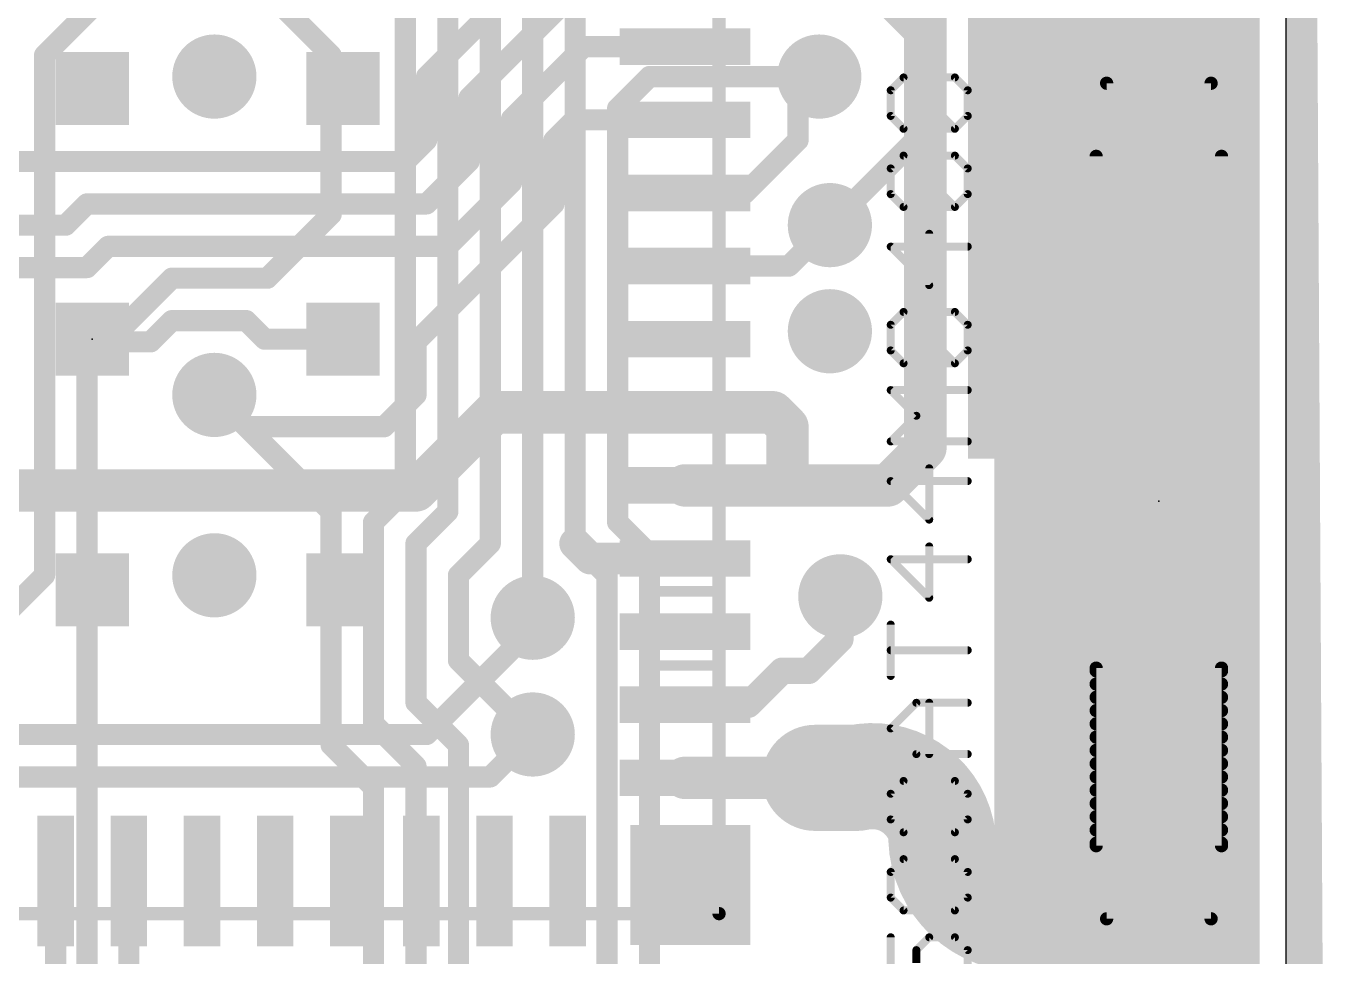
# Model space of a CAD drawing. Extents: x -0.8 to 51.2, y -0.4 to 23.4.
# Drawn here: x 38.73 to 51.18, y 5.91 to 14.81 of the extents above; entities that cross this region are included whole.
import ezdxf

# ---------------------------------------------------------------- set-up
doc = ezdxf.new("R2010")
doc.units = 0
for name, color, linetype in [('1', 12, 'CONTINUOUS'), ('16', 132, 'CONTINUOUS'), ('18', 110, 'CONTINUOUS'), ('20', 53, 'CONTINUOUS'), ('21', 40, 'CONTINUOUS'), ('23', 40, 'CONTINUOUS'), ('27', 53, 'CONTINUOUS'), ('41', 12, 'CONTINUOUS'), ('42', 132, 'CONTINUOUS'), ('51', 253, 'CONTINUOUS')]:
    doc.layers.add(name, color=color, linetype=linetype)

# ---------------------------------------------------------------- blocks, each defined once
blk = doc.blocks.new('RECT')
blk.add_solid([(-0.5, -0.5), (0.5, -0.5), (-0.5, 0.5), (0.5, 0.5)])
blk = doc.blocks.new('ROUNDV')
at = {"const_width": 0.5}
blk.add_lwpolyline([(0, -0.25, 1), (0, 0.25, 1), (0, -0.25)], format="xyb", dxfattribs=at)

msp = doc.modelspace()

# ---------------------------------------------------------------- linework, layer by layer
at = {"layer": '1'}
for points, const_width in [([(50.927, 0), (50.927, 22.86)], 0.254), ([(47.3456, 10.7696), (47.3456, 16.4694)], 0.4064), ([(43.7896, 15.5448), (42.5704, 14.3256)], 0.2032), ([(44.1654, 15.311), (42.9768, 14.1224)], 0.2032), ([(44.075, 14.611), (43.3832, 13.9192)], 0.2032), ([(45.045, 14.611), (44.075, 14.611)], 0.2032), ([(42.5704, 14.3256), (42.5704, 13.716)], 0.2032), ([(46.1264, 14.1224), (46.3296, 14.3256)], 0.2032), ([(42.9768, 14.1224), (42.9768, 13.5128)], 0.2032), ([(46.1264, 13.716), (46.1264, 14.1224)], 0.2032), ([(43.3832, 13.9192), (43.3832, 13.3096)], 0.2032), ([(43.9846, 13.911), (43.7896, 13.716)], 0.2032), ([(45.045, 13.911), (43.9846, 13.911)], 0.2032), ([(42.5704, 13.716), (42.3672, 13.5128)], 0.2032), ([(43.7896, 13.716), (43.7896, 13.1064)], 0.2032), ([(45.9232, 13.5128), (46.1264, 13.716)], 0.2032), ([(39.116, 13.5128), (36.2458, 13.5128)], 0.2032), ([(41.9608, 13.5128), (39.116, 13.5128)], 0.2032), ([(42.3672, 13.5128), (41.9608, 13.5128)], 0.2032), ([(42.9768, 13.5128), (42.5704, 13.1064)], 0.2032), ([(45.6214, 13.211), (45.9232, 13.5128)], 0.2032), ([(43.3832, 13.3096), (42.7736, 12.7)], 0.2032), ([(39.3192, 13.1064), (39.116, 12.9032)], 0.2032), ([(41.9608, 13.1064), (39.3192, 13.1064)], 0.2032), ([(42.5704, 13.1064), (41.9608, 13.1064)], 0.2032), ([(43.7896, 13.1064), (42.4688, 11.7856)], 0.2032), ([(45.045, 13.211), (45.6214, 13.211)], 0.2032), ([(39.116, 12.9032), (37.7952, 12.9032)], 0.2032), ([(46.039, 12.511), (46.4312, 12.9032)], 0.2032), ([(39.5224, 12.7), (39.3192, 12.4968)], 0.2032), ([(41.9608, 12.7), (39.5224, 12.7)], 0.2032), ([(42.7736, 12.7), (41.9608, 12.7)], 0.2032), ([(39.3192, 12.4968), (38.5064, 12.4968)], 0.2032), ([(45.045, 12.511), (46.039, 12.511)], 0.2032), ([(40.132, 11.9888), (39.9288, 11.7856)], 0.2032), ([(40.8432, 11.9888), (40.132, 11.9888)], 0.2032), ([(41.021, 11.811), (40.8432, 11.9888)], 0.2032), ([(39.3954, 11.7856), (39.37, 11.811)], 0.2032), ([(39.9288, 11.7856), (39.3954, 11.7856)], 0.2032), ([(41.77, 11.811), (41.021, 11.811)], 0.2032), ([(42.4688, 11.7856), (42.4688, 11.2776)], 0.2032), ([(40.8432, 10.9728), (40.5384, 11.2776)], 0.2032), ([(42.4688, 11.2776), (42.164, 10.9728)], 0.2032), ([(42.7736, 10.668), (43.18, 11.0744)], 0.4064), ([(43.2166, 11.111), (43.18, 11.0744)], 0.4064), ([(43.7896, 11.111), (43.2166, 11.111)], 0.4064), ([(43.7896, 11.111), (45.045, 11.111)], 0.4064), ([(45.045, 11.111), (45.8866, 11.111)], 0.4064), ([(45.8866, 11.111), (46.0248, 10.9728)], 0.4064), ([(46.0248, 10.9728), (46.0248, 10.411)], 0.4064), ([(42.164, 10.9728), (40.8432, 10.9728)], 0.2032), ([(46.987, 10.411), (47.3456, 10.7696)], 0.4064), ([(42.4688, 10.3632), (42.7736, 10.668)], 0.4064), ([(45.045, 10.411), (46.0248, 10.411)], 0.4064), ([(46.0248, 10.411), (46.987, 10.411)], 0.4064), ([(36.068, 10.3632), (42.4688, 10.3632)], 0.4064), ([(44.137, 9.711), (43.9928, 9.8552)], 0.3048), ([(44.3402, 9.711), (44.137, 9.711)], 0.3048), ([(45.045, 9.711), (44.3402, 9.711)], 0.3048), ([(46.5312, 9.3488), (46.5312, 8.9392)], 0.254), ([(43.5864, 9.144), (43.5864, 9.0424)], 0.2032), ([(43.5864, 9.0424), (43.2816, 8.7376)], 0.2032), ([(46.228, 8.636), (46.482, 8.89)], 0.254), ([(46.5312, 8.9392), (46.482, 8.89)], 0.254), ([(42.5704, 8.0264), (43.2816, 8.7376)], 0.2032), ([(45.649, 8.311), (45.974, 8.636)], 0.254), ([(45.974, 8.636), (46.228, 8.636)], 0.254), ([(45.045, 8.311), (45.649, 8.311)], 0.254), ([(37.592, 8.0264), (42.5704, 8.0264)], 0.2032), ([(43.18, 7.62), (43.5864, 8.0264)], 0.2032), ([(46.689, 7.611), (46.289, 7.611)], 1.016), ([(37.7952, 7.62), (43.18, 7.62)], 0.2032), ([(45.045, 7.611), (46.289, 7.611)], 0.4064), ([(39.02, 6.6235), (39.02, 5.6952)], 0.2032), ([(39.72, 6.6235), (39.72, 5.7856)], 0.2032), ([(49.5808, 6.2616), (48.2384, 6.2616)], 1.016)]:
    msp.add_lwpolyline(points, dxfattribs=dict(at, const_width=const_width))
for points, const_width in [([(44.075, 14.6618, 1), (44.075, 14.5602)], 0.1016), ([(44.1109, 14.5751, 1), (44.0391, 14.6469)], 0.1016), ([(45.045, 14.5602, 1), (45.045, 14.6618)], 0.1016), ([(42.6212, 14.3256, 1), (42.5196, 14.3256)], 0.1016), ([(42.5345, 14.3615, 1), (42.6063, 14.2897)], 0.1016), ([(46.3655, 14.2897, 1), (46.2937, 14.3615)], 0.1016), ([(43.0276, 14.1224, 1), (42.926, 14.1224)], 0.1016), ([(42.9409, 14.1583, 1), (43.0127, 14.0865)], 0.1016), ([(46.1772, 14.1224, 1), (46.0756, 14.1224)], 0.1016), ([(46.0905, 14.1583, 1), (46.1623, 14.0865)], 0.1016), ([(43.434, 13.9192, 1), (43.3324, 13.9192)], 0.1016), ([(43.3473, 13.9551, 1), (43.4191, 13.8833)], 0.1016), ([(43.9846, 13.9618, 1), (43.9846, 13.8602)], 0.1016), ([(44.0205, 13.8751, 1), (43.9487, 13.9469)], 0.1016), ([(45.045, 13.8602, 1), (45.045, 13.9618)], 0.1016), ([(42.6063, 13.6801, 1), (42.5345, 13.7519)], 0.1016), ([(43.8404, 13.716, 1), (43.7388, 13.716)], 0.1016), ([(46.1623, 13.6801, 1), (46.0905, 13.7519)], 0.1016), ([(42.5196, 13.716, 1), (42.6212, 13.716)], 0.1016), ([(43.7537, 13.7519, 1), (43.8255, 13.6801)], 0.1016), ([(46.0756, 13.716, 1), (46.1772, 13.716)], 0.1016), ([(39.116, 13.5636, 1), (39.116, 13.462)], 0.1016), ([(39.116, 13.462, 1), (39.116, 13.5636)], 0.1016), ([(41.9608, 13.5636, 1), (41.9608, 13.462)], 0.1016), ([(41.9608, 13.462, 1), (41.9608, 13.5636)], 0.1016), ([(42.3313, 13.5487, 1), (42.4031, 13.4769)], 0.1016), ([(42.3672, 13.462, 1), (42.3672, 13.5636)], 0.1016), ([(43.0127, 13.4769, 1), (42.9409, 13.5487)], 0.1016), ([(45.8873, 13.5487, 1), (45.9591, 13.4769)], 0.1016), ([(45.9591, 13.4769, 1), (45.8873, 13.5487)], 0.1016), ([(42.926, 13.5128, 1), (43.0276, 13.5128)], 0.1016), ([(43.3324, 13.3096, 1), (43.434, 13.3096)], 0.1016), ([(43.4191, 13.2737, 1), (43.3473, 13.3455)], 0.1016), ([(39.3192, 13.1572, 1), (39.3192, 13.0556)], 0.1016), ([(39.3551, 13.0705, 1), (39.2833, 13.1423)], 0.1016), ([(41.9608, 13.1572, 1), (41.9608, 13.0556)], 0.1016), ([(41.9608, 13.0556, 1), (41.9608, 13.1572)], 0.1016), ([(42.5345, 13.1423, 1), (42.6063, 13.0705)], 0.1016), ([(42.5704, 13.0556, 1), (42.5704, 13.1572)], 0.1016), ([(43.8255, 13.0705, 1), (43.7537, 13.1423)], 0.1016), ([(45.045, 13.2618, 1), (45.045, 13.1602)], 0.1016), ([(45.5855, 13.2469, 1), (45.6573, 13.1751)], 0.1016), ([(45.6214, 13.1602, 1), (45.6214, 13.2618)], 0.1016), ([(43.7388, 13.1064, 1), (43.8404, 13.1064)], 0.1016), ([(39.0801, 12.9391, 1), (39.1519, 12.8673)], 0.1016), ([(39.116, 12.8524, 1), (39.116, 12.954)], 0.1016), ([(46.4671, 12.8673, 1), (46.3953, 12.9391)], 0.1016), ([(39.5224, 12.7508, 1), (39.5224, 12.6492)], 0.1016), ([(39.5583, 12.6641, 1), (39.4865, 12.7359)], 0.1016), ([(41.9608, 12.7508, 1), (41.9608, 12.6492)], 0.1016), ([(41.9608, 12.6492, 1), (41.9608, 12.7508)], 0.1016), ([(42.7377, 12.7359, 1), (42.8095, 12.6641)], 0.1016), ([(42.7736, 12.6492, 1), (42.7736, 12.7508)], 0.1016), ([(39.2833, 12.5327, 1), (39.3551, 12.4609)], 0.1016), ([(39.3192, 12.446, 1), (39.3192, 12.5476)], 0.1016), ([(45.045, 12.5618, 1), (45.045, 12.4602)], 0.1016), ([(46.0031, 12.5469, 1), (46.0749, 12.4751)], 0.1016), ([(46.039, 12.4602, 1), (46.039, 12.5618)], 0.1016), ([(40.132, 12.0396, 1), (40.132, 11.938)], 0.1016), ([(40.1679, 11.9529, 1), (40.0961, 12.0247)], 0.1016), ([(40.8791, 12.0247, 1), (40.8073, 11.9529)], 0.1016), ([(40.8432, 11.938, 1), (40.8432, 12.0396)], 0.1016), ([(39.4059, 11.8469, 1), (39.3341, 11.7751)], 0.1016), ([(39.3954, 11.8364, 1), (39.3954, 11.7348)], 0.1016), ([(39.3595, 11.7497, 1), (39.4313, 11.8215)], 0.1016), ([(39.8929, 11.8215, 1), (39.9647, 11.7497)], 0.1016), ([(39.9288, 11.7348, 1), (39.9288, 11.8364)], 0.1016), ([(41.021, 11.8618, 1), (41.021, 11.7602)], 0.1016), ([(40.9851, 11.7751, 1), (41.0569, 11.8469)], 0.1016), ([(41.77, 11.7602, 1), (41.77, 11.8618)], 0.1016), ([(42.5196, 11.7856, 1), (42.418, 11.7856)], 0.1016), ([(42.4329, 11.8215, 1), (42.5047, 11.7497)], 0.1016), ([(40.5743, 11.3135, 1), (40.5025, 11.2417)], 0.1016), ([(42.418, 11.2776, 1), (42.5196, 11.2776)], 0.1016), ([(42.5047, 11.2417, 1), (42.4329, 11.3135)], 0.1016), ([(43.1082, 11.1462, 1), (43.2518, 11.0026)], 0.2032), ([(43.2518, 11.0026, 1), (43.1082, 11.1462)], 0.2032), ([(43.2166, 11.2126, 1), (43.2166, 11.0094)], 0.2032), ([(43.2884, 11.0392, 1), (43.1448, 11.1828)], 0.2032), ([(43.7896, 11.2126, 1), (43.7896, 11.0094)], 0.2032), ([(43.7896, 11.0094, 1), (43.7896, 11.2126)], 0.2032), ([(45.045, 11.2126, 1), (45.045, 11.0094)], 0.2032), ([(45.045, 11.0094, 1), (45.045, 11.2126)], 0.2032), ([(45.9584, 11.1828, 1), (45.8148, 11.0392)], 0.2032), ([(45.8866, 11.0094, 1), (45.8866, 11.2126)], 0.2032), ([(46.1264, 10.9728, 1), (45.9232, 10.9728)], 0.2032), ([(45.953, 10.901, 1), (46.0966, 11.0446)], 0.2032), ([(40.8432, 11.0236, 1), (40.8432, 10.922)], 0.1016), ([(40.8073, 10.9369, 1), (40.8791, 11.0087)], 0.1016), ([(42.1281, 11.0087, 1), (42.1999, 10.9369)], 0.1016), ([(42.164, 10.922, 1), (42.164, 11.0236)], 0.1016), ([(47.4174, 10.6978, 1), (47.2738, 10.8414)], 0.2032), ([(42.7018, 10.7398, 1), (42.8454, 10.5962)], 0.2032), ([(42.8454, 10.5962, 1), (42.7018, 10.7398)], 0.2032), ([(47.244, 10.7696, 1), (47.4472, 10.7696)], 0.2032), ([(45.045, 10.5126, 1), (45.045, 10.3094)], 0.2032), ([(46.0248, 10.5126, 1), (46.0248, 10.3094)], 0.2032), ([(46.0248, 10.3094, 1), (46.0248, 10.5126)], 0.2032), ([(46.9152, 10.4828, 1), (47.0588, 10.3392)], 0.2032), ([(46.987, 10.3094, 1), (46.987, 10.5126)], 0.2032), ([(42.397, 10.435, 1), (42.5406, 10.2914)], 0.2032), ([(42.4688, 10.2616, 1), (42.4688, 10.4648)], 0.2032), ([(45.9232, 10.411, 1), (46.1264, 10.411)], 0.2032), ([(44.0467, 9.9091, 1), (43.9389, 9.8013)], 0.1524), ([(44.137, 9.7872, 1), (44.137, 9.6348)], 0.1524), ([(44.0831, 9.6571, 1), (44.1909, 9.7649)], 0.1524), ([(44.3402, 9.7872, 1), (44.3402, 9.6348)], 0.1524), ([(44.3402, 9.6348, 1), (44.3402, 9.7872)], 0.1524), ([(45.045, 9.6348, 1), (45.045, 9.7872)], 0.1524), ([(46.5947, 9.3488, 1), (46.4677, 9.3488)], 0.127), ([(43.6372, 9.144, 1), (43.5356, 9.144)], 0.1016), ([(43.5356, 9.0424, 1), (43.6372, 9.0424)], 0.1016), ([(43.6223, 9.0065, 1), (43.5505, 9.0783)], 0.1016), ([(46.4371, 8.9349, 1), (46.5269, 8.8451)], 0.127), ([(46.5269, 8.8451, 1), (46.4371, 8.9349)], 0.127), ([(46.4677, 8.9392, 1), (46.5947, 8.9392)], 0.127), ([(46.5761, 8.8943, 1), (46.4863, 8.9841)], 0.127), ([(43.3175, 8.7017, 1), (43.2457, 8.7735)], 0.1016), ([(43.2457, 8.7735, 1), (43.3175, 8.7017)], 0.1016), ([(45.974, 8.6995, 1), (45.974, 8.5725)], 0.127), ([(46.0189, 8.5911, 1), (45.9291, 8.6809)], 0.127), ([(46.1831, 8.6809, 1), (46.2729, 8.5911)], 0.127), ([(46.228, 8.5725, 1), (46.228, 8.6995)], 0.127), ([(45.045, 8.3745, 1), (45.045, 8.2475)], 0.127), ([(45.6041, 8.3559, 1), (45.6939, 8.2661)], 0.127), ([(45.649, 8.2475, 1), (45.649, 8.3745)], 0.127), ([(42.5345, 8.0623, 1), (42.6063, 7.9905)], 0.1016), ([(42.5704, 7.9756, 1), (42.5704, 8.0772)], 0.1016), ([(43.6223, 7.9905, 1), (43.5505, 8.0623)], 0.1016), ([(46.289, 7.865, 1), (46.289, 7.357)], 0.508), ([(47.5, 7.1, 0.4142), (46.689, 7.611)], 1.016), ([(46.6328, 7.8587, 1), (46.7452, 7.3633)], 0.508), ([(46.689, 7.357, 1), (46.689, 7.865)], 0.508), ([(43.18, 7.5692, 1), (43.18, 7.6708)], 0.1016), ([(45.045, 7.7126, 1), (45.045, 7.5094)], 0.2032), ([(46.289, 7.5094, 1), (46.289, 7.7126)], 0.2032), ([(43.1441, 7.6559, 1), (43.2159, 7.5841)], 0.1016), ([(47.5, 7.1, 0.4142), (48.2384, 6.2616)], 1.016), ([(47.7535, 7.0839, 1), (47.2465, 7.1161)], 0.508), ([(47.2523, 7.0438, 1), (47.7477, 7.1562)], 0.508), ([(39.0708, 6.6235, 1), (38.9692, 6.6235)], 0.1016), ([(39.7708, 6.6235, 1), (39.6692, 6.6235)], 0.1016), ([(48.2384, 6.5156, 1), (48.2384, 6.0076)], 0.508), ([(48.2223, 6.0081, 1), (48.2545, 6.5151)], 0.508), ([(49.5808, 6.0076, 1), (49.5808, 6.5156)], 0.508)]:
    msp.add_lwpolyline(points, format="xyb", dxfattribs=dict(at, const_width=const_width))
at = {"layer": '16'}
for points, const_width in [([(50.927, 22.86), (51.054, 0)], 0.254), ([(43.18, 9.8552), (43.18, 20.32)], 0.2032), ([(43.5864, 18.8976), (43.5864, 9.144)], 0.2032), ([(43.9928, 18.1864), (43.9928, 9.8552)], 0.2032), ([(42.7736, 17.0688), (42.7736, 10.16)], 0.2032), ([(47.3456, 14.6304), (46.6344, 15.3416)], 0.2032), ([(39.624, 15.24), (38.9128, 14.5288)], 0.2032), ([(41.148, 15.0368), (41.656, 14.5288)], 0.2032), ([(42.3672, 13.9192), (42.3672, 14.9352)], 0.2032), ([(47.3456, 13.8176), (47.3456, 14.6304)], 0.2032), ([(38.9128, 14.5288), (38.9128, 9.5504)], 0.2032), ([(41.656, 14.5288), (41.656, 13.0048)], 0.2032), ([(44.704, 14.3256), (44.3992, 14.0208)], 0.2032), ([(46.3296, 14.3256), (44.704, 14.3256)], 0.2032), ([(44.3992, 14.0208), (44.3992, 10.0584)], 0.2032), ([(42.3672, 13.9192), (42.3672, 10.3632)], 0.2032), ([(46.4312, 12.9032), (47.3456, 13.8176)], 0.2032), ([(41.656, 13.0048), (41.0464, 12.3952)], 0.2032), ([(40.132, 12.3952), (39.3192, 11.5824)], 0.2032), ([(41.0464, 12.3952), (40.132, 12.3952)], 0.2032), ([(39.3192, 11.5824), (39.3192, 6.2992)], 0.2032), ([(40.5384, 11.2776), (41.656, 10.16)], 0.2032), ([(42.3672, 10.3632), (42.0624, 10.0584)], 0.2032), ([(41.656, 10.16), (41.656, 7.9248)], 0.2032), ([(42.7736, 10.16), (42.4688, 9.8552)], 0.2032), ([(42.0624, 10.0584), (42.0624, 8.128)], 0.2032), ([(44.3992, 10.0584), (44.704, 9.7536)], 0.2032), ([(42.4688, 9.8552), (42.4688, 8.3312)], 0.2032), ([(42.8752, 9.5504), (43.18, 9.8552)], 0.2032), ([(43.9928, 9.8552), (44.2976, 9.5504)], 0.2032), ([(44.704, 9.7536), (44.704, 5.588)], 0.2032), ([(38.9128, 9.5504), (38.2016, 8.8392)], 0.2032), ([(42.8752, 8.7376), (42.8752, 9.5504)], 0.2032), ([(44.2976, 9.5504), (44.2976, 1.4224)], 0.2032), ([(43.5864, 8.0264), (42.8752, 8.7376)], 0.2032), ([(42.4688, 8.3312), (42.8752, 7.9248)], 0.2032), ([(42.0624, 8.128), (42.4688, 7.7216)], 0.2032), ([(41.656, 7.9248), (42.0624, 7.5184)], 0.2032), ([(42.8752, 7.9248), (42.8752, 2.2352)], 0.2032), ([(42.4688, 7.7216), (42.4688, 3.9624)], 0.2032), ([(42.0624, 7.5184), (42.0624, 4.1656)], 0.2032), ([(39.3192, 6.2992), (39.3192, 4.572)], 0.2032)]:
    msp.add_lwpolyline(points, dxfattribs=dict(at, const_width=const_width))
at = {"layer": '16', "const_width": 0.1016}
for points in [[(47.3964, 14.6304, 1), (47.2948, 14.6304)], [(47.3097, 14.5945, 1), (47.3815, 14.6663)], [(38.9636, 14.5288, 1), (38.862, 14.5288)], [(38.8769, 14.5647, 1), (38.9487, 14.4929)], [(41.7068, 14.5288, 1), (41.6052, 14.5288)], [(41.6201, 14.4929, 1), (41.6919, 14.5647)], [(44.704, 14.3764, 1), (44.704, 14.2748)], [(44.7399, 14.2897, 1), (44.6681, 14.3615)], [(46.3296, 14.2748, 1), (46.3296, 14.3764)], [(44.45, 14.0208, 1), (44.3484, 14.0208)], [(44.3633, 14.0567, 1), (44.4351, 13.9849)], [(42.418, 13.9192, 1), (42.3164, 13.9192)], [(42.3164, 13.9192, 1), (42.418, 13.9192)], [(47.2948, 13.8176, 1), (47.3964, 13.8176)], [(47.3815, 13.7817, 1), (47.3097, 13.8535)], [(41.6919, 12.9689, 1), (41.6201, 13.0407)], [(41.6052, 13.0048, 1), (41.7068, 13.0048)], [(46.3953, 12.9391, 1), (46.4671, 12.8673)], [(40.132, 12.446, 1), (40.132, 12.3444)], [(40.1679, 12.3593, 1), (40.0961, 12.4311)], [(41.0105, 12.4311, 1), (41.0823, 12.3593)], [(41.0464, 12.3444, 1), (41.0464, 12.446)], [(39.37, 11.5824, 1), (39.2684, 11.5824)], [(39.2833, 11.6183, 1), (39.3551, 11.5465)], [(40.5743, 11.3135, 1), (40.5025, 11.2417)], [(42.4031, 10.3273, 1), (42.3313, 10.3991)], [(42.3164, 10.3632, 1), (42.418, 10.3632)], [(41.7068, 10.16, 1), (41.6052, 10.16)], [(41.6201, 10.1241, 1), (41.6919, 10.1959)], [(42.7228, 10.16, 1), (42.8244, 10.16)], [(42.8095, 10.1241, 1), (42.7377, 10.1959)], [(42.1132, 10.0584, 1), (42.0116, 10.0584)], [(42.0265, 10.0943, 1), (42.0983, 10.0225)], [(44.4351, 10.0943, 1), (44.3633, 10.0225)], [(44.3484, 10.0584, 1), (44.45, 10.0584)], [(42.5196, 9.8552, 1), (42.418, 9.8552)], [(42.4329, 9.8911, 1), (42.5047, 9.8193)], [(43.1292, 9.8552, 1), (43.2308, 9.8552)], [(43.2159, 9.8193, 1), (43.1441, 9.8911)], [(44.0287, 9.8911, 1), (43.9569, 9.8193)], [(43.942, 9.8552, 1), (44.0436, 9.8552)], [(44.7548, 9.7536, 1), (44.6532, 9.7536)], [(44.6681, 9.7177, 1), (44.7399, 9.7895)], [(38.862, 9.5504, 1), (38.9636, 9.5504)], [(38.9487, 9.5145, 1), (38.8769, 9.5863)], [(42.926, 9.5504, 1), (42.8244, 9.5504)], [(42.8393, 9.5863, 1), (42.9111, 9.5145)], [(44.3484, 9.5504, 1), (44.2468, 9.5504)], [(44.2617, 9.5145, 1), (44.3335, 9.5863)], [(43.5356, 9.144, 1), (43.6372, 9.144)], [(42.9111, 8.7735, 1), (42.8393, 8.7017)], [(42.8244, 8.7376, 1), (42.926, 8.7376)], [(42.5047, 8.3671, 1), (42.4329, 8.2953)], [(42.418, 8.3312, 1), (42.5196, 8.3312)], [(42.0983, 8.1639, 1), (42.0265, 8.0921)], [(42.0116, 8.128, 1), (42.1132, 8.128)], [(43.5505, 7.9905, 1), (43.6223, 8.0623)], [(41.6919, 7.9607, 1), (41.6201, 7.8889)], [(41.6052, 7.9248, 1), (41.7068, 7.9248)], [(42.926, 7.9248, 1), (42.8244, 7.9248)], [(42.8393, 7.8889, 1), (42.9111, 7.9607)], [(42.5196, 7.7216, 1), (42.418, 7.7216)], [(42.4329, 7.6857, 1), (42.5047, 7.7575)], [(42.1132, 7.5184, 1), (42.0116, 7.5184)], [(42.0265, 7.4825, 1), (42.0983, 7.5543)], [(39.37, 6.2992, 1), (39.2684, 6.2992)], [(39.2684, 6.2992, 1), (39.37, 6.2992)]]:
    msp.add_lwpolyline(points, format="xyb", dxfattribs=at)
at = {"layer": '20'}
msp.add_line((50.8, 2.54), (50.8, 20.32), dxfattribs=at)
at = {"layer": '21', "const_width": 0.0635}
for points in [[(49.0126, 13.5616, 1), (48.949, 13.5616)], [(50.2126, 13.5616, 1), (50.1491, 13.5616)], [(49.0126, 8.6616, 1), (48.949, 8.6616)], [(48.9808, 8.6934, 1), (48.9808, 8.6298)], [(50.2126, 8.6616, 1), (50.1491, 8.6616)], [(50.1808, 8.6298, 1), (50.1808, 8.6934)], [(48.9808, 8.6678, 1), (48.9808, 8.6043)], [(50.1808, 8.6043, 1), (50.1808, 8.6678)], [(48.9808, 8.5408, 1), (48.9808, 8.4772)], [(50.1808, 8.4772, 1), (50.1808, 8.5408)], [(48.9808, 8.4138, 1), (48.9808, 8.3502)], [(50.1808, 8.3502, 1), (50.1808, 8.4138)], [(48.9808, 8.2868, 1), (48.9808, 8.2233)], [(50.1808, 8.2233, 1), (50.1808, 8.2868)], [(48.9808, 8.1598, 1), (48.9808, 8.0962)], [(50.1808, 8.0962, 1), (50.1808, 8.1598)], [(48.9808, 8.0328, 1), (48.9808, 7.9693)], [(50.1808, 7.9693, 1), (50.1808, 8.0328)], [(48.9808, 7.9058, 1), (48.9808, 7.8423)], [(50.1808, 7.8423, 1), (50.1808, 7.9058)], [(48.9808, 7.7788, 1), (48.9808, 7.7153)], [(50.1808, 7.7153, 1), (50.1808, 7.7788)], [(48.9808, 7.6517, 1), (48.9808, 7.5883)], [(50.1808, 7.5883, 1), (50.1808, 7.6517)], [(48.9808, 7.5248, 1), (48.9808, 7.4613)], [(50.1808, 7.4613, 1), (50.1808, 7.5248)], [(48.9808, 7.3978, 1), (48.9808, 7.3343)], [(50.1808, 7.3343, 1), (50.1808, 7.3978)], [(48.9808, 7.2708, 1), (48.9808, 7.2073)], [(50.1808, 7.2073, 1), (50.1808, 7.2708)], [(48.9808, 7.1437, 1), (48.9808, 7.0803)], [(50.1808, 7.0803, 1), (50.1808, 7.1437)], [(48.949, 6.9616, 1), (49.0126, 6.9616)], [(48.949, 6.9616, 1), (49.0126, 6.9616)], [(48.9808, 7.0168, 1), (48.9808, 6.9533)], [(48.9808, 6.9934, 1), (48.9808, 6.9299)], [(50.1491, 6.9616, 1), (50.2126, 6.9616)], [(50.1491, 6.9616, 1), (50.2126, 6.9616)], [(50.1808, 6.9533, 1), (50.1808, 7.0168)], [(50.1808, 6.9299, 1), (50.1808, 6.9934)]]:
    msp.add_lwpolyline(points, format="xyb", dxfattribs=at)
at = {"layer": '21', "const_width": 0.127}
for points in [[(48.9808, 13.5616), (48.9808, 6.9616)], [(50.1808, 13.5616), (50.1808, 6.9616)], [(48.9808, 6.9616), (48.9808, 8.6616)], [(48.9808, 8.6616), (50.1808, 8.6616)], [(50.1808, 8.6616), (50.1808, 6.9616)], [(48.9808, 8.636), (50.1808, 8.636)], [(48.9808, 8.509), (50.1808, 8.509)], [(48.9808, 8.382), (50.1808, 8.382)], [(48.9808, 8.255), (50.1808, 8.255)], [(48.9808, 8.128), (50.1808, 8.128)], [(48.9808, 8.001), (50.1808, 8.001)], [(48.9808, 7.874), (50.1808, 7.874)], [(48.9808, 7.747), (50.1808, 7.747)], [(48.9808, 7.62), (50.1808, 7.62)], [(48.9808, 7.493), (50.1808, 7.493)], [(48.9808, 7.366), (50.1808, 7.366)], [(48.9808, 7.239), (50.1808, 7.239)], [(48.9808, 7.112), (50.1808, 7.112)], [(48.9808, 6.985), (50.1808, 6.985)], [(50.1808, 6.9616), (48.9808, 6.9616)]]:
    msp.add_lwpolyline(points, dxfattribs=at)
at = {"layer": '23'}
for p in [(39.37, 11.811), (49.5808, 10.2616)]:
    msp.add_point(p, dxfattribs=at)
at = {"layer": '27', "const_width": 0.0762}
for points in [[(47.0137, 14.1943), (47.1365, 14.3172)], [(47.1365, 14.3172), (47.628, 14.3172)], [(47.628, 13.8257), (47.1365, 14.3172)], [(47.628, 14.3172), (47.7509, 14.1943)], [(47.0137, 13.9486), (47.0137, 14.1943)], [(47.7509, 14.1943), (47.7509, 13.9486)], [(47.1365, 13.8257), (47.0137, 13.9486)], [(47.7509, 13.9486), (47.628, 13.8257)], [(47.628, 13.8257), (47.1365, 13.8257)], [(47.0137, 13.4459), (47.1365, 13.5688)], [(47.1365, 13.5688), (47.628, 13.5688)], [(47.628, 13.0773), (47.1365, 13.5688)], [(47.628, 13.5688), (47.7509, 13.4459)], [(47.0137, 13.2001), (47.0137, 13.4459)], [(47.7509, 13.4459), (47.7509, 13.2001)], [(47.1365, 13.0773), (47.0137, 13.2001)], [(47.7509, 13.2001), (47.628, 13.0773)], [(47.628, 13.0773), (47.1365, 13.0773)], [(47.3823, 12.3289), (47.3823, 12.8203)], [(47.7509, 12.6975), (47.0137, 12.6975)], [(47.0137, 12.6975), (47.3823, 12.3289)], [(47.0137, 11.949), (47.1365, 12.0719)], [(47.1365, 12.0719), (47.628, 12.0719)], [(47.628, 11.5804), (47.1365, 12.0719)], [(47.628, 12.0719), (47.7509, 11.949)], [(47.0137, 11.7033), (47.0137, 11.949)], [(47.7509, 11.949), (47.7509, 11.7033)], [(47.1365, 11.5804), (47.0137, 11.7033)], [(47.7509, 11.7033), (47.628, 11.5804)], [(47.628, 11.5804), (47.1365, 11.5804)], [(47.2594, 11.0778), (47.0137, 11.3235)], [(47.0137, 11.3235), (47.7509, 11.3235)], [(47.0137, 10.832), (47.2594, 11.0778)], [(47.7509, 10.832), (47.0137, 10.832)], [(47.3823, 10.0836), (47.3823, 10.5751)], [(47.7509, 10.4522), (47.0137, 10.4522)], [(47.0137, 10.4522), (47.3823, 10.0836)], [(47.3823, 9.3352), (47.3823, 9.8267)], [(47.7509, 9.7038), (47.0137, 9.7038)], [(47.0137, 9.7038), (47.3823, 9.3352)], [(47.0137, 8.5868), (47.0137, 9.0783)], [(47.7509, 8.8325), (47.0137, 8.8325)], [(47.0137, 8.0841), (47.2594, 8.3298)], [(47.2594, 8.3298), (47.7509, 8.3298)], [(47.3823, 7.8384), (47.3823, 8.3298)], [(47.2594, 7.8384), (47.0137, 8.0841)], [(47.7509, 7.8384), (47.2594, 7.8384)], [(47.0137, 7.4586), (47.1365, 7.5814)], [(47.1365, 7.5814), (47.628, 7.5814)], [(47.628, 7.0899), (47.1365, 7.5814)], [(47.628, 7.5814), (47.7509, 7.4586)], [(47.0137, 7.2128), (47.0137, 7.4586)], [(47.7509, 7.4586), (47.7509, 7.2128)], [(47.1365, 7.0899), (47.0137, 7.2128)], [(47.7509, 7.2128), (47.628, 7.0899)], [(47.628, 7.0899), (47.1365, 7.0899)], [(47.0137, 6.7101), (47.1365, 6.833)], [(47.1365, 6.833), (47.628, 6.833)], [(47.628, 6.3415), (47.1365, 6.833)], [(47.628, 6.833), (47.7509, 6.7101)], [(47.0137, 6.4644), (47.0137, 6.7101)], [(47.7509, 6.7101), (47.7509, 6.4644)], [(47.1365, 6.3415), (47.0137, 6.4644)], [(47.7509, 6.4644), (47.628, 6.3415)], [(47.628, 6.3415), (47.1365, 6.3415)], [(47.0137, 6.0846), (47.0137, 5.5931)], [(47.2594, 5.9617), (47.3823, 6.0846)], [(47.3823, 6.0846), (47.628, 6.0846)], [(47.628, 6.0846), (47.7509, 5.9617)], [(47.2594, 5.8389), (47.2594, 5.9617)], [(47.7509, 5.9617), (47.7509, 5.716)]]:
    msp.add_lwpolyline(points, dxfattribs=at)
at = {"layer": '27', "const_width": 0.0381}
for points in [[(47.1365, 14.3362, 1), (47.1365, 14.2981)], [(47.15, 14.3306, 1), (47.1231, 14.3037)], [(47.15, 14.3037, 1), (47.1231, 14.3306)], [(47.6415, 14.3306, 1), (47.6146, 14.3037)], [(47.628, 14.2981, 1), (47.628, 14.3362)], [(47.0327, 14.1943, 1), (46.9946, 14.1943)], [(47.0002, 14.2078, 1), (47.0271, 14.1808)], [(47.77, 14.1943, 1), (47.7319, 14.1943)], [(47.7374, 14.1808, 1), (47.7644, 14.2078)], [(46.9946, 13.9486, 1), (47.0327, 13.9486)], [(47.0271, 13.962, 1), (47.0002, 13.9351)], [(47.7319, 13.9486, 1), (47.77, 13.9486)], [(47.7644, 13.9351, 1), (47.7374, 13.962)], [(47.1365, 13.8447, 1), (47.1365, 13.8066)], [(47.1231, 13.8122, 1), (47.15, 13.8392)], [(47.6146, 13.8392, 1), (47.6415, 13.8122)], [(47.6146, 13.8122, 1), (47.6415, 13.8392)], [(47.628, 13.8066, 1), (47.628, 13.8447)], [(47.1365, 13.5878, 1), (47.1365, 13.5497)], [(47.15, 13.5822, 1), (47.1231, 13.5553)], [(47.15, 13.5553, 1), (47.1231, 13.5822)], [(47.6415, 13.5822, 1), (47.6146, 13.5553)], [(47.628, 13.5497, 1), (47.628, 13.5878)], [(47.0327, 13.4459, 1), (46.9946, 13.4459)], [(47.0002, 13.4594, 1), (47.0271, 13.4324)], [(47.77, 13.4459, 1), (47.7319, 13.4459)], [(47.7374, 13.4324, 1), (47.7644, 13.4594)], [(46.9946, 13.2001, 1), (47.0327, 13.2001)], [(47.0271, 13.2136, 1), (47.0002, 13.1867)], [(47.7319, 13.2001, 1), (47.77, 13.2001)], [(47.7644, 13.1867, 1), (47.7374, 13.2136)], [(47.1365, 13.0963, 1), (47.1365, 13.0582)], [(47.1231, 13.0638, 1), (47.15, 13.0907)], [(47.6146, 13.0907, 1), (47.6415, 13.0638)], [(47.6146, 13.0638, 1), (47.6415, 13.0907)], [(47.628, 13.0582, 1), (47.628, 13.0963)], [(47.4013, 12.8203, 1), (47.3632, 12.8203)], [(47.0137, 12.7165, 1), (47.0137, 12.6784)], [(47.0271, 12.7109, 1), (47.0002, 12.684)], [(47.7509, 12.6784, 1), (47.7509, 12.7165)], [(47.3632, 12.3289, 1), (47.4013, 12.3289)], [(47.3688, 12.3154, 1), (47.3958, 12.3423)], [(47.1365, 12.091, 1), (47.1365, 12.0529)], [(47.15, 12.0854, 1), (47.1231, 12.0585)], [(47.15, 12.0585, 1), (47.1231, 12.0854)], [(47.6415, 12.0854, 1), (47.6146, 12.0585)], [(47.628, 12.0529, 1), (47.628, 12.091)], [(47.0327, 11.949, 1), (46.9946, 11.949)], [(47.0002, 11.9625, 1), (47.0271, 11.9356)], [(47.77, 11.949, 1), (47.7319, 11.949)], [(47.7374, 11.9356, 1), (47.7644, 11.9625)], [(47.0271, 11.7168, 1), (47.0002, 11.6898)], [(46.9946, 11.7033, 1), (47.0327, 11.7033)], [(47.7319, 11.7033, 1), (47.77, 11.7033)], [(47.7644, 11.6898, 1), (47.7374, 11.7168)], [(47.1365, 11.5995, 1), (47.1365, 11.5614)], [(47.1231, 11.567, 1), (47.15, 11.5939)], [(47.6146, 11.5939, 1), (47.6415, 11.567)], [(47.6146, 11.567, 1), (47.6415, 11.5939)], [(47.628, 11.5614, 1), (47.628, 11.5995)], [(47.0271, 11.337, 1), (47.0002, 11.31)], [(47.0137, 11.3426, 1), (47.0137, 11.3045)], [(47.7509, 11.3045, 1), (47.7509, 11.3426)], [(47.2729, 11.0643, 1), (47.2459, 11.0912)], [(47.2459, 11.0643, 1), (47.2729, 11.0912)], [(47.0137, 10.8511, 1), (47.0137, 10.813)], [(47.0002, 10.8455, 1), (47.0271, 10.8186)], [(47.7509, 10.813, 1), (47.7509, 10.8511)], [(47.4013, 10.5751, 1), (47.3632, 10.5751)], [(47.0271, 10.4657, 1), (47.0002, 10.4387)], [(47.0137, 10.4713, 1), (47.0137, 10.4332)], [(47.7509, 10.4332, 1), (47.7509, 10.4713)], [(47.3632, 10.0836, 1), (47.4013, 10.0836)], [(47.3688, 10.0701, 1), (47.3958, 10.0971)], [(47.4013, 9.8267, 1), (47.3632, 9.8267)], [(47.0271, 9.7173, 1), (47.0002, 9.6903)], [(47.0137, 9.7229, 1), (47.0137, 9.6848)], [(47.7509, 9.6848, 1), (47.7509, 9.7229)], [(47.3632, 9.3352, 1), (47.4013, 9.3352)], [(47.3688, 9.3217, 1), (47.3958, 9.3487)], [(47.0327, 9.0783, 1), (46.9946, 9.0783)], [(47.0137, 8.8516, 1), (47.0137, 8.8135)], [(47.7509, 8.8135, 1), (47.7509, 8.8516)], [(46.9946, 8.5868, 1), (47.0327, 8.5868)], [(47.2594, 8.3489, 1), (47.2594, 8.3108)], [(47.2729, 8.3164, 1), (47.2459, 8.3433)], [(47.4013, 8.3298, 1), (47.3632, 8.3298)], [(47.7509, 8.3108, 1), (47.7509, 8.3489)], [(47.0271, 8.0976, 1), (47.0002, 8.0706)], [(47.0002, 8.0976, 1), (47.0271, 8.0706)], [(47.2594, 7.8574, 1), (47.2594, 7.8193)], [(47.2459, 7.8249, 1), (47.2729, 7.8518)], [(47.3632, 7.8384, 1), (47.4013, 7.8384)], [(47.7509, 7.8193, 1), (47.7509, 7.8574)], [(47.1365, 7.6005, 1), (47.1365, 7.5624)], [(47.15, 7.5949, 1), (47.1231, 7.568)], [(47.15, 7.568, 1), (47.1231, 7.5949)], [(47.6415, 7.5949, 1), (47.6146, 7.568)], [(47.628, 7.5624, 1), (47.628, 7.6005)], [(47.0327, 7.4586, 1), (46.9946, 7.4586)], [(47.0002, 7.472, 1), (47.0271, 7.4451)], [(47.77, 7.4586, 1), (47.7319, 7.4586)], [(47.7374, 7.4451, 1), (47.7644, 7.472)], [(47.0271, 7.2263, 1), (47.0002, 7.1993)], [(46.9946, 7.2128, 1), (47.0327, 7.2128)], [(47.7319, 7.2128, 1), (47.77, 7.2128)], [(47.7644, 7.1993, 1), (47.7374, 7.2263)], [(47.1365, 7.109, 1), (47.1365, 7.0709)], [(47.1231, 7.0765, 1), (47.15, 7.1034)], [(47.6146, 7.1034, 1), (47.6415, 7.0765)], [(47.6146, 7.0765, 1), (47.6415, 7.1034)], [(47.628, 7.0709, 1), (47.628, 7.109)], [(47.1365, 6.8521, 1), (47.1365, 6.814)], [(47.15, 6.8465, 1), (47.1231, 6.8195)], [(47.15, 6.8195, 1), (47.1231, 6.8465)], [(47.6415, 6.8465, 1), (47.6146, 6.8195)], [(47.628, 6.814, 1), (47.628, 6.8521)], [(47.0327, 6.7101, 1), (46.9946, 6.7101)], [(47.0002, 6.7236, 1), (47.0271, 6.6967)], [(47.77, 6.7101, 1), (47.7319, 6.7101)], [(47.7374, 6.6967, 1), (47.7644, 6.7236)], [(47.0271, 6.4779, 1), (47.0002, 6.4509)], [(46.9946, 6.4644, 1), (47.0327, 6.4644)], [(47.7319, 6.4644, 1), (47.77, 6.4644)], [(47.7644, 6.4509, 1), (47.7374, 6.4779)], [(47.1365, 6.3606, 1), (47.1365, 6.3225)], [(47.1231, 6.3281, 1), (47.15, 6.355)], [(47.6146, 6.355, 1), (47.6415, 6.3281)], [(47.6146, 6.3281, 1), (47.6415, 6.355)], [(47.628, 6.3225, 1), (47.628, 6.3606)], [(47.0327, 6.0846, 1), (46.9946, 6.0846)], [(47.3823, 6.1036, 1), (47.3823, 6.0655)], [(47.3958, 6.0711, 1), (47.3688, 6.0981)], [(47.6415, 6.0981, 1), (47.6146, 6.0711)], [(47.628, 6.0655, 1), (47.628, 6.1036)], [(47.2459, 5.9752, 1), (47.2729, 5.9483)], [(47.2785, 5.9617, 1), (47.2404, 5.9617)], [(47.77, 5.9617, 1), (47.7319, 5.9617)], [(47.7374, 5.9483, 1), (47.7644, 5.9752)]]:
    msp.add_lwpolyline(points, format="xyb", dxfattribs=at)
at = {"layer": '51', "const_width": 0.127}
for points in [[(45.37, 17.311), (45.37, 6.311)], [(49.0808, 6.2616), (49.0808, 14.2616)], [(49.0808, 14.2616), (50.0808, 14.2616)], [(50.0808, 14.2616), (50.0808, 6.2616)], [(45.37, 6.311), (33.37, 6.311)], [(50.0808, 6.2616), (49.0808, 6.2616)]]:
    msp.add_lwpolyline(points, dxfattribs=at)
at = {"layer": '51', "const_width": 0.0635}
for points in [[(49.1126, 14.2616, 1), (49.0491, 14.2616)], [(49.0808, 14.2934, 1), (49.0808, 14.2299)], [(50.1126, 14.2616, 1), (50.0491, 14.2616)], [(50.0808, 14.2299, 1), (50.0808, 14.2934)], [(45.37, 6.2793, 1), (45.37, 6.3427)], [(45.3383, 6.311, 1), (45.4018, 6.311)], [(49.0808, 6.2934, 1), (49.0808, 6.2299)], [(49.0491, 6.2616, 1), (49.1126, 6.2616)], [(50.0491, 6.2616, 1), (50.1126, 6.2616)], [(50.0808, 6.2299, 1), (50.0808, 6.2934)]]:
    msp.add_lwpolyline(points, format="xyb", dxfattribs=at)

# ---------------------------------------------------------------- block references
at = {"layer": '1'}
for p, xscale, yscale, rotation in [((45.045, 14.611), 0.35, 1.25, 270), ((39.37, 14.211), 0.7, 0.7, 180), ((41.77, 14.211), 0.7, 0.7, 180), ((45.045, 13.911), 0.35, 1.25, 270), ((45.045, 13.211), 0.35, 1.25, 270), ((45.045, 12.511), 0.35, 1.25, 270), ((39.37, 11.811), 0.7, 0.7, 180), ((41.77, 11.811), 0.7, 0.7, 180), ((45.045, 11.811), 0.35, 1.25, 270), ((45.045, 11.111), 0.35, 1.25, 270), ((45.045, 10.411), 0.35, 1.25, 270), ((45.045, 9.711), 0.35, 1.25, 270), ((39.37, 9.411), 0.7, 0.7, 180), ((41.77, 9.411), 0.7, 0.7, 180), ((45.045, 9.011), 0.35, 1.25, 270), ((45.045, 8.311), 0.35, 1.25, 270), ((45.045, 7.611), 0.35, 1.25, 270), ((39.02, 6.6235), 0.35, 1.25, 180), ((39.72, 6.6235), 0.35, 1.25, 180), ((40.42, 6.6235), 0.35, 1.25, 180), ((41.12, 6.6235), 0.35, 1.25, 180), ((41.82, 6.6235), 0.35, 1.25, 180), ((42.52, 6.6235), 0.35, 1.25, 180), ((43.22, 6.6235), 0.35, 1.25, 180), ((43.92, 6.6235), 0.35, 1.25, 180), ((45.095, 6.586), 1.15, 1.15, 180)]:
    msp.add_blockref('RECT', p, dxfattribs=dict(at, xscale=xscale, yscale=yscale, rotation=rotation))
at = {"layer": '1', "yscale": 1.5, "rotation": 270}
for p in [(49.5808, 14.2616), (49.5808, 6.2616)]:
    msp.add_blockref('RECT', p, dxfattribs=at)
at = {"layer": '18', "xscale": 0.8064, "yscale": 0.8064}
for p in [(40.5384, 14.3256), (40.5384, 14.3256), (46.3296, 14.3256), (46.3296, 14.3256), (46.4312, 12.9032), (46.4312, 12.9032), (46.4312, 11.8872), (46.4312, 11.8872), (40.5384, 11.2776), (40.5384, 11.2776), (40.5384, 9.5504), (40.5384, 9.5504), (46.5312, 9.3488), (46.5312, 9.3488), (43.5864, 9.144), (43.5864, 9.144), (43.5864, 8.0264), (43.5864, 8.0264)]:
    msp.add_blockref('ROUNDV', p, dxfattribs=at)
at = {"layer": '41'}
for p, xscale, yscale in [((47.9425, 13.335), 0.381, 5.334), ((48.387, 14.7955), 0.508, 2.413), ((49.3395, 10.287), 2.413, 6.604), ((45.0596, 9.398), 0.508, 0.1016), ((45.0596, 8.6868), 0.508, 0.1016), ((44.2468, 6.604), 0.1016, 0.4064)]:
    msp.add_blockref('RECT', p, dxfattribs=dict(at, xscale=xscale, yscale=yscale))
at = {"layer": '42', "xscale": 2.54, "yscale": 11.43}
msp.add_blockref('RECT', (49.276, 10.287), dxfattribs=at)

doc.saveas('drawing.dxf')
